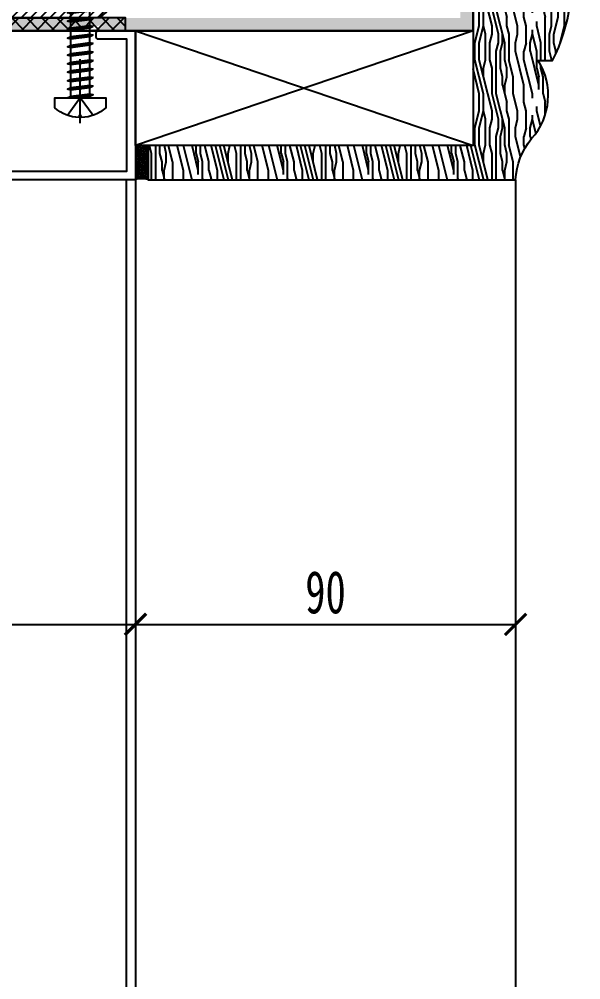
# Model space of a CAD drawing. Header units: millimetres. Extents: x 51249 to 2766742, y -599687 to -1280.
# Drawn here: x 87284.5 to 87416.4, y -118862.5 to -118636.8 of the extents above; entities that cross this region are included whole.
import ezdxf

# ---------------------------------------------------------------- set-up
doc = ezdxf.new("R2010")
doc.units = ezdxf.units.MM
doc.header["$LTSCALE"] = 10
doc.header["$PDMODE"] = 3
for name, pattern in [('CENTER', [50.800000000000004, 31.75, -6.35, 6.35, -6.35]), ('DASHDOT', [1, 0.5, -0.25, 0, -0.25]), ('DASHED', [19.049999999999997, 12.7, -6.35])]:
    doc.linetypes.add(name, pattern=pattern)
for name, color, linetype in [('0BZ', 8, 'Continuous'), ('0ZX', 1, 'CENTER'), ('2-NORM', 3, 'Continuous'), ('2PJ', 4, 'Continuous'), ('2TC', 8, 'Continuous'), ('2ZC', 3, 'Continuous'), ('95', 95, 'Continuous'), ('A-土建墙（含管井、立管）', 6, 'Continuous'), ('E-立面填充', 250, 'Continuous'), ('MISC13', 7, 'Continuous'), ('P-完成面', 3, 'Continuous'), ('填充层', 8, 'Continuous'), ('尺寸标注', 1, 'Continuous'), ('标注层', 6, 'Continuous'), ('钢材', 46, 'Continuous')]:
    doc.layers.add(name, color=color, linetype=linetype)
doc.styles.add('DIM', font='SimSun.ttf', dxfattribs={"width": 0.7})
doc.dimstyles.new('5', dxfattribs={"dimscale": 5, "dimtxt": 2, "dimasz": 1, "dimexe": 1, "dimexo": 1, "dimgap": 0.5, "dimtad": 1, "dimdec": 0, "dimrnd": 5, "dimzin": 0, "dimdsep": 46, "dimtxsty": 'DIM', "dimblk": 'ARCHTICK', "dimcen": 0, "dimclrd": 5, "dimclre": 5, "dimclrt": 35, "dimadec": 0, "dimazin": 0, "dimtfac": 0.5, "dimtdec": 0, "dimtix": 1, "dimtmove": 2, "dimatfit": 2, "dimldrblk": 'A', "dimfxl": 0, "dimtolj": 1, "dimtzin": 0, "dimlwd": -1, "dimlwe": -1, "dimarcsym": 0})

# ---------------------------------------------------------------- blocks, each defined once
blk = doc.blocks.new('射钉')
at = {"layer": '95', "linetype": 'ByBlock', "lineweight": 25}
for p, q in [((44750.32140571566, 34477.17257981701), (44750.32140571566, 34477.27257981687)), ((44750.72140571562, 34477.67257981701), (44750.92140571564, 34477.67257981701)), ((44751.32140571566, 34476.49961277843), (44751.32140571566, 34477.27257981687)), ((44751.32140571566, 34470.07257981692), (44751.32862316095, 34476.42396976985)), ((44751.79279639199, 34475.244103126), (44751.35001503926, 34476.35105650779)), ((44721.82140571566, 34473.67257981701), (44726.82140571566, 34475.17257981701)), ((44721.82140571566, 34473.67257981701), (44726.82140571566, 34472.17257981701)), ((44726.82140571566, 34475.17257981701), (44748.32140571566, 34475.17257981701)), ((44751.82140571566, 34472.24961277843), (44751.82140571566, 34475.09554685559)), ((44726.82140571566, 34472.17257981701), (44748.32140571566, 34472.17257981701)), ((44751.79279639199, 34472.10105650779), (44751.35001503926, 34470.994103126)), ((44750.32140571566, 34470.07257981692), (44750.32140571566, 34470.17257981701)), ((44750.72140571562, 34469.67257981701), (44750.92140571564, 34469.67257981701))]:
    blk.add_line(p, q, dxfattribs=at)
at = {"layer": '95', "linetype": 'ByBlock', "lineweight": -2}
for p, q in [((44750.32140571566, 34470.17257981701), (44750.32140571566, 34477.17257981701)), ((44740.39767930657, 34475.17257981701), (44740.39767930657, 34472.17257981701)), ((44740.74278752477, 34475.17257981701), (44740.74278752477, 34472.17257981701)), ((44741.08789574291, 34475.17257981701), (44741.08789574291, 34472.17257981701)), ((44741.43300396105, 34475.17257981701), (44741.43300396105, 34472.17257981701)), ((44741.77811217925, 34475.17257981701), (44741.77811217925, 34472.17257981701)), ((44742.12322039745, 34475.17257981701), (44742.12322039745, 34472.17257981701)), ((44742.46832861559, 34475.17257981701), (44742.46832861559, 34472.17257981701)), ((44742.81343683373, 34475.17257981701), (44742.81343683373, 34472.17257981701)), ((44743.15854505188, 34475.17257981701), (44743.15854505188, 34472.17257981701)), ((44743.50365327008, 34475.17257981701), (44743.50365327008, 34472.17257981701)), ((44743.84876148828, 34475.17257981701), (44743.84876148828, 34472.17257981701)), ((44744.19386970642, 34475.17257981701), (44744.19386970642, 34472.17257981701)), ((44744.53897792456, 34475.17257981701), (44744.53897792456, 34472.17257981701)), ((44744.88408614276, 34475.17257981701), (44744.88408614276, 34472.17257981701)), ((44745.2291943609, 34475.17257981701), (44745.2291943609, 34472.17257981701)), ((44745.5743025791, 34475.17257981701), (44745.5743025791, 34472.17257981701)), ((44745.91941079724, 34475.17257981701), (44745.91941079724, 34472.17257981701))]:
    blk.add_line(p, q, dxfattribs=at)
at = {"layer": '95', "linetype": 'ByBlock', "lineweight": 25}
for centre, radius, start, end in [((44748.32140571566, 34477.17257981701), 2, 270, 0), ((44750.72140571562, 34477.27257981687), 0.4, 90, 180), ((44750.92140571564, 34477.27257981687), 0.4, 0, 90), ((44751.72140571562, 34476.49961277843), 0.4, 180, 201.8014094863518), ((44751.42140571564, 34475.09554685559), 0.4, 0, 21.80140948635181), ((44748.32140571566, 34470.17257981701), 2, 0, 90), ((44751.72140571562, 34470.84554685559), 0.4, 158.1985905136482, 180), ((44751.42140571564, 34472.24961277843), 0.4, 338.1985905136482, 0), ((44750.72140571562, 34470.07257981692), 0.4, 180, 270), ((44750.92140571564, 34470.07257981692), 0.4, 270, 0)]:
    blk.add_arc(centre, radius, start, end, dxfattribs=at)
at = {"layer": '尺寸标注'}
blk.add_line((44718.82667626132, 34473.67257981701), (44758.75745416025, 34473.67257981701), dxfattribs=at)
blk = doc.blocks.new('A$C29C00FBA')
at = {"layer": '填充层'}
h = blk.add_hatch(dxfattribs=at)
h.set_pattern_fill('ANSI31', color=256, scale=0.5, angle=-90.00000000000004, style=0)
h.set_pattern_definition([(224.9999999999999, (7435.32242390234, 5073.844621586089), (-1.122532015133644, 1.122532015133645), [])])
h.paths.add_polyline_path([(-2.5, -33.60118605569005), (-2.5, 1.39881394430995), (-17.5, 1.39881394430995), (-17.5, -33.60118605569005)], flags=16)
edge = h.paths.add_edge_path()
edge.add_arc((-4, -32.10118605569005), 4, 270, 360)
edge.add_line((0, -32.10118605569005), (0, -0.1011860556900501))
edge.add_arc((-4, -0.1011860556900501), 4, 0, 90)
edge.add_line((-4, 3.89881394430995), (-16, 3.89881394430995))
edge.add_arc((-16, -0.1011860556900501), 4, 90, 180)
edge.add_line((-20, -0.1011860556900501), (-20, -32.10118605569005))
edge.add_arc((-16, -32.10118605569005), 4, 180, 270)
edge.add_line((-16, -36.10118605569005), (-4, -36.10118605569005))
at = {"layer": '钢材'}
for points in [[(-16, 3.89881394430995), (-4, 3.89881394430995, -0.414213562373095), (0, -0.1011860556900501), (0, -32.10118605569005, -0.414213562373095), (-4, -36.10118605569005), (-16, -36.10118605569005, -0.414213562373095), (-20, -32.10118605569005), (-20, -0.1011860556900501, -0.414213562373095)], [(-16.5, 1.39881394430995), (-3.5, 1.39881394430995, -0.414213562373095), (-2.5, 0.3988139443099499), (-2.5, -32.60118605569005, -0.414213562373095), (-3.5, -33.60118605569005), (-16.5, -33.60118605569005, -0.414213562373095), (-17.5, -32.60118605569005), (-17.5, 0.3988139443099499, -0.414213562373095)]]:
    blk.add_lwpolyline(points, format="xyb", close=True, dxfattribs=at)
blk = doc.blocks.new('A$C7BBD0F2D')
at = {"layer": '0ZX', "linetype": 'DASHDOT', "ltscale": 3}
blk.add_line((9.190250649582595, 0), (-3.600000000093132, 0), dxfattribs=at)
at = {"layer": '2PJ'}
for p, q in [((0, -4.799999999988358), (0, 4.799999999988358)), ((4.047728835605085, 2.5), (0, 2.5)), ((0, -2.5), (4.047728835605085, -2.5))]:
    blk.add_line(p, q, dxfattribs=at)
blk.add_lwpolyline([(7.399999999906868, 2.099999999976717, 0.9999999999999999), (4, 2.099999999976717), (4, -2.099999999976717, 0.9999999999999999), (7.399999999906868, -2.099999999976717)], format="xyb", close=True, dxfattribs=at)
blk.add_arc((6.399999999906868, 0), 7.999999999991815, 143.130102356824, 216.869897643176, dxfattribs=at)
blk = doc.blocks.new('A$C3F1F3C85')
at = {"layer": '标注层'}
h = blk.add_hatch(dxfattribs=at)
h.set_pattern_fill('ANSI37', color=250, scale=20, style=0)
h.set_pattern_definition([(45.00000000000001, (-1872661.994429195, -418727.4913081285), (-1.767766952966369, 1.767766952966369), []), (135, (-1872661.994429195, -418727.4913081285), (-1.767766952966369, -1.767766952966369), [])])
h.paths.add_polyline_path([(2.500327334739268, 47.4979758598347), (5.500327334739268, 47.4979758598347), (5.500327334739268, -46.90202414015948), (2.500327334739268, -46.90202414015948)])
at = {"layer": '0ZX', "color": 250, "linetype": 'DASHDOT', "ltscale": 3}
blk.add_line((27.17941468201752, -36.2520241401653), (-5.320757049936219, -36.2520241401653), dxfattribs=at)
at = {"layer": '2PJ', "color": 250}
for p, q in [((-7.477592364943121, -39.2520241401653), (-6.74121459631715, -33.25202414015075)), ((-5.477592364943121, -39.2520241401653), (-4.74121459631715, -33.25202414015075)), ((-3.477592364943121, -39.2520241401653), (-2.74121459631715, -33.2520241401653)), ((-3.477592364943121, -39.2520241401653), (-2.74121459631715, -33.2520241401653)), ((-1.477592364943121, -39.2520241401653), (-0.7412145963171497, -33.2520241401653)), ((0.5224076350568794, -39.2520241401653), (1.258785403697402, -33.2520241401653)), ((2.522407635056879, -39.2520241401653), (3.258785403697402, -33.2520241401653)), ((4.522407635056879, -39.2520241401653), (5.258785403697402, -33.2520241401653)), ((6.522407635056879, -39.25202414015075), (7.258785403697402, -33.25202414015075)), ((8.52240763505688, -39.2520241401653), (9.25878540368285, -33.2520241401653)), ((10.52240763505688, -39.2520241401653), (11.25878540368285, -33.2520241401653)), ((12.52240763505688, -39.2520241401653), (13.25878540368285, -33.2520241401653)), ((14.52240763505688, -39.25202414015075), (15.25878540368285, -33.25202414015075)), ((16.52240763505688, -39.25202414015075), (17.25878540368285, -33.25202414015075)), ((18.52240763505688, -39.25202414015075), (19.25878540368285, -33.25202414015075)), ((20.52240763505688, -39.25202414015075), (21.25878540368285, -33.25202414015075)), ((-7.147389338802896, -34.00202414022351), (-7.699672665257822, -34.00202414022351)), ((-7.699672665257822, -34.00202414022351), (-7.699672665257822, -38.5020241401071)), ((-5.147389338802896, -34.00202414023806), (-6.519134296118864, -34.00202414022351)), ((-3.147389338802896, -34.00202414023806), (-4.519134296118864, -34.00202414022351)), ((-3.147389338802896, -34.00202414022351), (-3.699672665257822, -34.00202414022351)), ((-1.147389338802896, -34.00202414025262), (-2.519134296118864, -34.00202414022351)), ((0.8526106611971045, -34.00202414025262), (-0.5191342961188639, -34.00202414022351)), ((2.852610661197104, -34.00202414025262), (1.480865703881136, -34.00202414022351)), ((4.852610661197104, -34.00202414023806), (3.480865703881136, -34.00202414022351)), ((6.852610661197104, -34.00202414023806), (5.480865703881136, -34.00202414022351)), ((8.852610661197104, -34.00202414025262), (7.480865703881136, -34.00202414022351)), ((10.8526106611971, -34.00202414025262), (9.480865703881136, -34.00202414022351)), ((12.8526106611971, -34.00202414023806), (11.48086570388114, -34.00202414022351)), ((14.8526106611971, -34.00202414023806), (13.48086570388114, -34.00202414022351)), ((16.8526106611971, -34.00202414023806), (15.48086570388114, -34.00202414022351)), ((18.8526106611971, -34.00202414023806), (17.48086570388114, -34.00202414020896)), ((20.8526106611971, -34.00202414023806), (19.48086570388114, -34.00202414020896)), ((-5.699672665257822, -38.5020241401071), (-7.07141762257379, -38.50202414007799)), ((-3.699672665257822, -38.5020241401071), (-5.07141762257379, -38.50202414007799)), ((-1.699672665257822, -38.5020241401071), (-3.07141762257379, -38.50202414007799)), ((0.3003273347421782, -38.5020241401071), (-1.07141762257379, -38.50202414007799)), ((2.300327334742178, -38.5020241401071), (0.9285823774262099, -38.50202414007799)), ((4.300327334742178, -38.5020241401071), (2.92858237742621, -38.50202414007799)), ((6.300327334742178, -38.5020241401071), (4.92858237742621, -38.50202414007799)), ((8.300327334742178, -38.5020241401071), (6.92858237742621, -38.50202414007799)), ((10.30032733474218, -38.5020241401071), (8.92858237742621, -38.50202414007799)), ((12.30032733474218, -38.5020241401071), (10.92858237742621, -38.50202414007799)), ((14.30032733474218, -38.5020241401071), (12.92858237742621, -38.50202414007799)), ((16.30032733474218, -38.50202414009254), (14.92858237742621, -38.50202414007799)), ((18.30032733474218, -38.50202414009254), (16.92858237742621, -38.50202414007799)), ((20.30032733474218, -38.50202414009254), (18.92858237742621, -38.50202414007799)), ((21.30032733474218, -38.50202414007799), (20.92858237742621, -38.50202414006344))]:
    blk.add_line(p, q, dxfattribs=at)
for points in [[(2.500327334739268, 47.4979758598347), (5.500327334739268, 47.4979758598347), (5.500327334739268, -46.90202414015948), (2.500327334739268, -46.90202414015948)], [(-7.477592364943121, -39.2520241401653), (-7.07141762257379, -38.50202414007799), (-6.519134296118864, -34.00202414022351), (-6.74121459631715, -33.25202414015075), (-7.147389338802896, -34.00202414022351), (-7.699672665257822, -38.5020241401071)], [(-5.477592364943121, -39.2520241401653), (-5.07141762257379, -38.50202414007799), (-4.519134296118864, -34.00202414022351), (-4.74121459631715, -33.25202414015075), (-5.147389338802896, -34.00202414022351), (-5.699672665257822, -38.5020241401071)], [(-3.477592364943121, -39.2520241401653), (-3.07141762257379, -38.50202414007799), (-2.519134296118864, -34.00202414022351), (-2.741214596302598, -33.2520241401653), (-3.147389338802896, -34.00202414022351), (-3.699672665257822, -38.5020241401071)], [(-3.477592364943121, -39.2520241401653), (-3.07141762257379, -38.50202414007799), (-2.519134296118864, -34.00202414022351), (-2.74121459631715, -33.2520241401653), (-3.147389338802896, -34.00202414022351), (-3.699672665257822, -38.5020241401071)], [(-1.477592364943121, -39.2520241401653), (-1.07141762257379, -38.50202414007799), (-0.5191342961188639, -34.00202414022351), (-0.7412145963025978, -33.2520241401653), (-1.147389338802896, -34.00202414022351), (-1.699672665257822, -38.5020241401071)], [(0.5224076350568794, -39.2520241401653), (0.9285823774262099, -38.50202414007799), (1.480865703881136, -34.00202414022351), (1.258785403697402, -33.2520241401653), (0.8526106611971045, -34.00202414022351), (0.3003273347421782, -38.5020241401071)], [(2.522407635056879, -39.2520241401653), (2.92858237742621, -38.50202414007799), (3.480865703881136, -34.00202414022351), (3.258785403697402, -33.2520241401653), (2.852610661197104, -34.00202414022351), (2.300327334742178, -38.5020241401071)], [(4.522407635056879, -39.2520241401653), (4.92858237742621, -38.50202414007799), (5.480865703881136, -34.00202414022351), (5.258785403697402, -33.2520241401653), (4.852610661197104, -34.00202414022351), (4.300327334742178, -38.5020241401071)], [(6.522407635056879, -39.25202414015075), (6.92858237742621, -38.50202414007799), (7.480865703881136, -34.00202414022351), (7.258785403697402, -33.25202414015075), (6.852610661197104, -34.00202414022351), (6.300327334742178, -38.5020241401071)], [(8.52240763505688, -39.2520241401653), (8.92858237742621, -38.50202414007799), (9.480865703881136, -34.00202414022351), (9.25878540368285, -33.2520241401653), (8.852610661197104, -34.00202414022351), (8.300327334742178, -38.5020241401071)], [(10.52240763505688, -39.2520241401653), (10.92858237742621, -38.50202414007799), (11.48086570388114, -34.00202414022351), (11.25878540368285, -33.2520241401653), (10.8526106611971, -34.00202414022351), (10.30032733474218, -38.5020241401071)], [(12.52240763505688, -39.2520241401653), (12.92858237742621, -38.50202414007799), (13.48086570388114, -34.00202414022351), (13.25878540368285, -33.2520241401653), (12.8526106611971, -34.00202414022351), (12.30032733474218, -38.5020241401071)], [(14.52240763505688, -39.25202414015075), (14.92858237742621, -38.50202414007799), (15.48086570388114, -34.00202414022351), (15.25878540368285, -33.25202414015075), (14.8526106611971, -34.00202414022351), (14.30032733474218, -38.5020241401071)], [(16.52240763505688, -39.25202414015075), (16.92858237742621, -38.50202414007799), (17.48086570388114, -34.00202414022351), (17.25878540368285, -33.25202414015075), (16.8526106611971, -34.00202414022351), (16.30032733474218, -38.50202414009254)], [(18.52240763505688, -39.25202414015075), (18.92858237742621, -38.50202414007799), (19.48086570388114, -34.00202414020896), (19.25878540368285, -33.25202414015075), (18.8526106611971, -34.00202414020896), (18.30032733474218, -38.50202414009254)]]:
    blk.add_lwpolyline(points, close=True, dxfattribs=at)
blk.add_lwpolyline([(25.38444677047664, -36.5020241401653), (25.38444677047664, -36.0020241401653), (25.89684518681315, -36.0020241401653, 0.1779065114330458), (23.60032733474509, -30.2520241401653), (21.30032733474218, -30.2520241401653), (21.30032733474218, -42.2520241401653), (23.60032733474509, -42.2520241401653, 0.1779065114329741), (25.89684518681315, -36.5020241401653)], format="xyb", close=True, dxfattribs=at)
blk.add_lwpolyline([(21.30032733474218, -33.39231775587541), (21.25878540368285, -33.25202414015075), (20.8526106611971, -34.00202414020896), (20.30032733474218, -38.50202414009254), (20.52240763505688, -39.25202414015075), (20.92858237742621, -38.50202414007799), (21.30032733474218, -35.47304928650556)], dxfattribs=at)
at = {"layer": '2PJ', "color": 250, "linetype": 'DASHED'}
blk.add_lwpolyline([(25.38444677047664, -39.25119816837832), (21.30032733474218, -36.2520241401653), (25.38444677047664, -33.25285011193773)], dxfattribs=at)
at = {"layer": '钢材', "color": 250}
blk.add_lwpolyline([(-25.99967266526073, -43.33526621293277), (-25.99967266526073, -63.33526621293277), (-27.49967266526073, -63.33526621293277), (-27.49967266526073, -41.83526621293277), (-25.99967266526073, -41.83526621293277), (-18.99967266526073, -41.83526621293277), (-18.99967266526073, -4.835266212932765), (-25.99967266526073, -4.835266212932765), (-27.49967266526073, -4.835266212932765), (-27.49967266526073, 16.66473378706723), (-25.99967266526073, 16.66473378706723), (-25.99967266526073, -3.335266212932765), (-18.99967266526073, -3.335266212932765), (-17.49967266526073, -3.335266212932765), (-17.49967266526073, -43.33526621293277)], close=True, dxfattribs=at)
at = {"color": 250}
blk.add_blockref('A$C29C00FBA', (2.500327334739268, -7.234080157242715), dxfattribs=at)
at = {"layer": 'MISC13', "color": 250, "linetype": 'ByBlock', "extrusion": (0, 0, -1), "zscale": -1, "rotation": 180}
blk.add_blockref('射钉', (44776.32107838104, 34481.59066755301), dxfattribs=at)
at = {"layer": 'MISC13', "color": 250, "linetype": 'ByBlock', "extrusion": (0, 0, -1), "xscale": -1, "zscale": -1}
blk.add_blockref('射钉', (44776.32107838102, -34525.75449208077), dxfattribs=at)
at = {"layer": '标注层', "color": 250}
blk.add_blockref('A$C7BBD0F2D', (-18.99967266526073, -23.33526621293277), dxfattribs=at)
blk = doc.blocks.new('_ArchTick')
at = {"color": 0, "linetype": 'ByBlock', "const_width": 0.15}
blk.add_lwpolyline([(-0.5, -0.5), (0.5, 0.5)], dxfattribs=at)
blk = doc.blocks.new('*D1035')
at = {"color": 5, "ltscale": 0.15}
for p, q in [((87217.38313456297, -118758.9741971176), (87217.38313456297, -118783.9741971176)), ((87311.78118818752, -118771.9452089209), (87311.78118818752, -118783.9741971176)), ((87217.38313456297, -118778.9741971176), (87311.78118818752, -118778.9741971176))]:
    blk.add_line(p, q, dxfattribs=at)
at = {"layer": 'Defpoints', "color": 0, "ltscale": 0.15}
for p in [(87217.38313456297, -118717.0478725054), (87311.78118818752, -118766.9452089209), (87311.78118818752, -118778.9741971176)]:
    blk.add_point(p, dxfattribs=at)
at = {"color": 5, "ltscale": 0.15, "xscale": 5, "yscale": 5, "zscale": 5, "rotation": 180}
blk.add_blockref('_ArchTick', (87217.38313456297, -118778.9741971176), dxfattribs=at)
at = {"color": 5, "ltscale": 0.15, "xscale": 5, "yscale": 5, "zscale": 5}
blk.add_blockref('_ArchTick', (87311.78118818752, -118778.9741971176), dxfattribs=at)
at = {"color": 35, "ltscale": 0.15, "insert": (87264.58216137525, -118771.4741971176), "char_height": 10, "attachment_point": 5, "style": 'DIM'}
blk.add_mtext('\\A1;95', dxfattribs=at)
blk = doc.blocks.new('A')
for p, q in [((-1.435067392276324, 1.147654099946521), (-1.089590771724033, 1.437450103912852)), ((-1.089590771724033, 1.437450103912852), (0, 0)), ((-1.435067392276324, 1.147654099946521), (-0.3688396396728422, 0)), ((-0.3688396396728422, 3.637978807091713e-12), (-2.127066897330224, 0)), ((-1.435067392276324, -1.147654099946521), (-0.3688396396728422, 0)), ((-1.089590771724033, -1.437450103912852), (0, 0)), ((-1.435067392276324, -1.147654099946521), (-1.089590771724033, -1.437450103912852))]:
    blk.add_line(p, q)
for points in [[(-1.435067392276324, 1.147654099946521), (-1.089590771724033, 1.437450103912852), (-0.3688396396728422, 0), (0, 0)], [(-1.435067392276324, -1.147654099946521), (-1.089590771724033, -1.437450103912852), (-0.3688396396728422, 0), (0, 0)]]:
    blk.add_solid(points)
blk = doc.blocks.new('*D1036')
at = {"color": 5, "ltscale": 0.15}
for p, q in [((87401.08309378842, -118758.9741971176), (87401.08309378842, -118783.9741971176)), ((87311.78118818752, -118771.9452089209), (87311.78118818752, -118783.9741971176)), ((87311.78118818752, -118778.9741971176), (87401.08309378842, -118778.9741971176))]:
    blk.add_line(p, q, dxfattribs=at)
at = {"layer": 'Defpoints', "color": 0, "ltscale": 0.15}
for p in [(87401.08309378842, -118700.5070375069), (87311.78118818752, -118766.9452089209), (87401.08309378842, -118778.9741971176)]:
    blk.add_point(p, dxfattribs=at)
at = {"color": 5, "ltscale": 0.15, "xscale": 5, "yscale": 5, "zscale": 5, "rotation": 180}
blk.add_blockref('_ArchTick', (87311.78118818752, -118778.9741971176), dxfattribs=at)
at = {"color": 5, "ltscale": 0.15, "xscale": 5, "yscale": 5, "zscale": 5}
blk.add_blockref('_ArchTick', (87401.08309378842, -118778.9741971176), dxfattribs=at)
at = {"color": 35, "ltscale": 0.15, "insert": (87356.43214098798, -118771.4741971176), "char_height": 10, "attachment_point": 5, "style": 'DIM'}
blk.add_mtext('\\A1;90', dxfattribs=at)

msp = doc.modelspace()

# ---------------------------------------------------------------- hatches: boundary and pattern name
at = {"ltscale": 0.15}
h = msp.add_hatch(dxfattribs=at)
h.set_pattern_fill('AR-SAND', color=251, scale=0.05, angle=90, style=0)
h.set_pattern_definition([(307.5, (87191.08313456307, -118039.5078053153), (2.447066186646712, 0.08000156479920244), [0, -1.930399999999998, 0, -2.158999999999996, 0, -2.063749999999996]), (277.5, (87191.08313456307, -118039.5078053153), (3.584125502841772, -2.247616415690013), [0, -1.0414, 0, -1.7399, 0, -0.6667500000000001]), (237.5, (87191.08313456307, -118037.9457053153), (0.007185923392729053, -3.95496185120729), [0, -0.6349999999999998, 0, -2.285999999999999, 0, -2.984499999999999]), (227.5, (87191.08313456307, -118037.9457053153), (1.114646616286082, -3.817782262361486), [0, -0.3174999999999994, 0, -1.498599999999998, 0, -1.714499999999998])])
h.paths.add_polyline_path([(87298.13313456335, -118639.2662633865), (87298.88313456341, -118638.860088644), (87303.3831345633, -118638.3078053175), (87304.13313456335, -118638.5298856178), (87303.38313456326, -118638.9360603602), (87298.88313456341, -118639.4883436867)], flags=16)
h.paths.add_polyline_path([(87391.08313456412, -118124.5076092329), (87388.08313456413, -118124.5076092329), (87388.08313456333, -118636.5078053175), (87194.08313456322, -118636.5078053175), (87194.08313456322, -118604.5076092355), (87191.0831345632, -118604.5076092355), (87191.08313456322, -118639.5078053175), (87391.08313456333, -118639.5078053175)])
h.paths.add_polyline_path([(87338.08313456412, -118124.5076092329), (87335.08313456415, -118124.5076092329), (87335.08313456339, -118603.5078053175), (87194.0831345632, -118603.5078053175), (87194.0831345632, -118606.5078053175), (87338.08313456339, -118606.5078053175)])
at = {"layer": '2TC'}
h = msp.add_hatch(dxfattribs=at)
h.set_pattern_fill('ANSI36', color=256, scale=0.1, angle=90, style=0)
h.set_pattern_definition([(315, (207261.6127509029, -45247.10478095875), (0.6173926083235044, -0.1683798022700467), [0.7937500000000001, -0.15875, 0, -0.15875])])
edge = h.paths.add_edge_path()
edge.add_line((87311.783134563, -118666.5077527938), (87314.78313456364, -118666.5077527938))
edge.add_line((87314.78313456364, -118666.5077527938), (87314.78313456364, -118674.5077076342))
edge.add_arc((87313.28313456332, -118679.0034602681), 4.739387275476753, 71.54881363737864, 108.4511863626213)
edge.add_line((87311.783134563, -118674.5077076342), (87311.783134563, -118666.5077527938))
at = {"layer": 'E-立面填充', "ltscale": 0.15}
h = msp.add_hatch(dxfattribs=at)
h.set_pattern_fill('PANEL', color=256, scale=20, angle=360, style=0, pattern_type=2)
h.set_pattern_definition([(90, (72603.02605995398, 5683.6690251869), (20, -1.99159850020592e-15), [4, -6, 2, -8]), (90, (72603.52605995398, 5697.6690251869), (20, -1.99159850020592e-15), [4, -16]), (90, (72604.52605995398, 5695.6690251869), (20, -1.99159850020592e-15), [2, -18]), (90, (72605.02605995398, 5684.6690251869), (20, -1.99159850020592e-15), [1, -14, 1, -4]), (90, (72606.02605995398, 5691.6690251869), (20, -1.99159850020592e-15), [4, -6, 1, -9]), (90, (72606.52605995398, 5686.6690251869), (20, -1.99159850020592e-15), [3, -17]), (90, (72607.02605995398, 5691.6690251869), (20, -1.99159850020592e-15), [6, -14]), (90, (72607.52605995398, 5685.6690251869), (20, -1.99159850020592e-15), [4, -16]), (90, (72608.02605995398, 5693.6690251869), (20, -1.99159850020592e-15), [10, -10]), (90, (72609.02605995398, 5687.6690251869), (20, -1.99159850020592e-15), [2, -6, 4, -8]), (90, (72609.52605995398, 5701.6690251869), (20, -1.99159850020592e-15), [4, -16]), (90, (72610.02605995398, 5697.6690251869), (20, -1.99159850020592e-15), [2, -18]), (90, (72610.52605995398, 5693.6690251869), (20, -1.99159850020592e-15), [2, -18]), (90, (72611.02605995398, 5683.6690251869), (20, -1.99159850020592e-15), [4, -16]), (90, (72611.52605995398, 5693.6690251869), (20, -1.99159850020592e-15), [4, -16]), (90, (72612.52605995398, 5693.6690251869), (20, -1.99159850020592e-15), [4, -4, 4, -8]), (90, (72613.52605995398, 5689.6690251869), (20, -1.99159850020592e-15), [2, -10, 4, -4]), (90, (72614.02605995398, 5693.6690251869), (20, -1.99159850020592e-15), [6, -14]), (90, (72615.02605995398, 5693.6690251869), (20, -1.99159850020592e-15), [4, -16]), (90, (72615.52605995398, 5685.6690251869), (20, -1.99159850020592e-15), [6, -8, 2, -4]), (90, (72616.52605995398, 5685.6690251869), (20, -1.99159850020592e-15), [10, -10]), (90, (72617.02605995398, 5697.6690251869), (20, -1.99159850020592e-15), [2, -18]), (90, (72617.52605995398, 5691.6690251869), (20, -1.99159850020592e-15), [4, -16]), (90, (72618.02605995398, 5687.6690251869), (20, -1.99159850020592e-15), [2, -8, 2, -8]), (90, (72618.52605995398, 5685.6690251869), (20, -1.99159850020592e-15), [2, -6, 4, -8]), (90, (72619.02605995398, 5689.6690251869), (20, -1.99159850020592e-15), [2, -10, 2, -6]), (90, (72619.52605995398, 5693.6690251869), (20, -1.99159850020592e-15), [6, -14]), (90, (72620.52605995398, 5685.6690251869), (20, -1.99159850020592e-15), [4, -16]), (90, (72621.02605995398, 5695.6690251869), (20, -1.99159850020592e-15), [2, -18]), (90, (72621.52605995398, 5699.6690251869), (20, -1.99159850020592e-15), [2, -18]), (75.96375653, (72604.52605995398, 5697.6690251869), (-7.314162676936269e-10, 19.99999999942926), [2.06, -80.40211052]), (75.96375653, (72609.02605995398, 5699.6690251869), (-7.314162676936269e-10, 19.99999999942926), [2.06, -80.40211052]), (75.96375653, (72621.02605995398, 5697.6690251869), (-7.314162676936269e-10, 19.99999999942926), [2.06, -80.40211052]), (75.96375653, (72613.52605995398, 5691.6690251869), (-7.314162676936269e-10, 19.99999999942926), [2.06, -80.40211052]), (75.96375653, (72616.52605995398, 5695.6690251869), (-7.314162676936269e-10, 19.99999999942926), [2.06, -80.40211052]), (75.96375653, (72615.02605995398, 5697.6690251869), (-7.314162676936269e-10, 19.99999999942926), [2.06, -80.40211052]), (75.96375653, (72618.52605995398, 5687.6690251869), (-7.314162676936269e-10, 19.99999999942926), [2.06, -80.40211052]), (75.96375653, (72617.52605995398, 5695.6690251869), (-7.314162676936269e-10, 19.99999999942926), [2.06, -80.40211052]), (75.96375653, (72610.02605995398, 5699.6690251869), (-7.314162676936269e-10, 19.99999999942926), [4.119999999999999, -78.34211051999999]), (75.96375653, (72611.52605995398, 5697.6690251869), (-7.314162676936269e-10, 19.99999999942926), [4.119999999999999, -78.34211051999999]), (75.96375653, (72612.52605995398, 5697.6690251869), (-7.314162676936269e-10, 19.99999999942926), [4.119999999999999, -78.34211051999999]), (284.03624347, (72606.02605995398, 5691.6690251869), (-7.314269122287749e-10, -19.99999999942926), [2.06, -4.12, 2.06, -74.22211052]), (284.03624347, (72609.02605995398, 5687.6690251869), (-7.314269122287749e-10, -19.99999999942926), [2.06, -80.40211052000001]), (284.03624347, (72618.02605995398, 5687.6690251869), (-7.314269122287749e-10, -19.99999999942926), [4.12, -78.34211052]), (255.9637565300001, (72603.52605995398, 5697.6690251869), (7.314184881396761e-10, -19.99999999942926), [2.059999999999998, -80.40211051999995]), (104.03624347, (72603.52605995398, 5701.6690251869), (7.314152548870163e-10, 19.99999999942926), [2.059999999999997, -80.40211051999992]), (104.03624347, (72610.52605995398, 5695.6690251869), (7.314152548870163e-10, 19.99999999942926), [2.059999999999997, -80.40211051999992]), (104.03624347, (72614.02605995398, 5699.6690251869), (7.314152548870163e-10, 19.99999999942926), [2.059999999999997, -80.40211051999992]), (104.03624347, (72615.52605995398, 5691.6690251869), (7.314152548870163e-10, 19.99999999942926), [2.059999999999997, -80.40211051999992]), (104.03624347, (72618.02605995398, 5689.6690251869), (7.314152548870163e-10, 19.99999999942926), [2.059999999999997, -80.40211051999992]), (104.03624347, (72619.02605995398, 5691.6690251869), (7.314152548870163e-10, 19.99999999942926), [2.059999999999997, -80.40211051999992]), (104.03624347, (72615.52605995398, 5691.6690251869), (7.314152548870163e-10, 19.99999999942926), [2.059999999999997, -80.40211051999992]), (104.03624347, (72618.52605995398, 5697.6690251869), (7.314152548870163e-10, 19.99999999942926), [8.23999999999999, -74.22211051999992]), (104.03624347, (72605.02605995398, 5685.6690251869), (7.314152548870163e-10, 19.99999999942926), [8.23999999999999, -74.22211051999992]), (104.03624347, (72606.52605995398, 5687.6690251869), (7.314152548870163e-10, 19.99999999942926), [8.23999999999999, -74.22211051999992]), (104.03624347, (72607.52605995398, 5689.6690251869), (7.314152548870163e-10, 19.99999999942926), [2.059999999999997, -4.119999999999995, 4.119999999999995, -72.16211051999991]), (104.03624347, (72609.02605995398, 5689.6690251869), (7.314152548870163e-10, 19.99999999942926), [4.119999999999995, -4.119999999999995, 4.119999999999995, -70.10211051999993]), (104.03624347, (72611.02605995398, 5687.6690251869), (7.314152548870163e-10, 19.99999999942926), [8.23999999999999, -74.22211051999992]), (104.03624347, (72612.52605995398, 5685.6690251869), (7.314152548870163e-10, 19.99999999942926), [8.23999999999999, -74.22211051999992]), (104.03624347, (72613.52605995398, 5685.6690251869), (7.314152548870163e-10, 19.99999999942926), [8.23999999999999, -74.22211051999992]), (104.03624347, (72619.52605995398, 5699.6690251869), (7.314152548870163e-10, 19.99999999942926), [2.059999999999997, -80.40211051999992]), (104.0362324699999, (72621.52605995398, 5701.6690251869), (3.840455775942911e-06, 19.99999999942889), [4.119999999999994, -78.3421105199999]), (104.0362324699999, (72620.52605995398, 5689.6690251869), (3.840455775942911e-06, 19.99999999942889), [4.119999999999994, -78.3421105199999]), (104.0362424699998, (72603.02605995398, 5687.6690251869), (3.497972759157447e-07, 19.99999999942926), [8.239999999999993, -74.22211051999994]), (104.0362424699998, (72617.02605995398, 5699.6690251869), (3.497972759157447e-07, 19.99999999942926), [6.179999999999996, -76.28211051999995]), (104.0362424699998, (72615.52605995398, 5701.6690251869), (3.497972759157447e-07, 19.99999999942926), [12.35999999999999, -70.10211051999995])])
edge = h.paths.add_edge_path()
edge.add_line((87314.78313456365, -118666.5075804026), (87314.78313456364, -118674.5077076342))
edge.add_line((87314.78313456364, -118674.5077076342), (87401.0830937884, -118674.5077076342))
edge.add_arc((87416.92464517678, -118675.138318074), 15.85409789037508, 139.6012928444392, 177.7204095053823, ccw=False)
edge.add_arc((87393.38218391492, -118654.6503698387), 15.35689700948171, -41.68496214545942, 32.02088500006779)
edge.add_line((87406.40260395354, -118646.5077076342), (87409.73593728633, -118646.5077076342))
edge.add_arc((87375.6931459815, -118628.7300630875), 38.40515962018376, -27.5742233334665, 13.38268119129853)
edge.add_line((87413.0554474524, -118619.8410409675), (87413.0554474524, -118616.5077076343))
edge.add_line((87413.0554474524, -118616.5077076343), (87416.38878078542, -118616.5077076343))
edge.add_line((87416.38878078542, -118616.5077076343), (87416.38878078542, -118604.5075786538))
edge.add_line((87416.38878078542, -118604.5075786538), (87391.08345057645, -118604.5075786538))
edge.add_line((87391.08345057645, -118604.5075786538), (87391.08313456333, -118666.5077076342))
edge.add_line((87391.08313456333, -118666.5077076342), (87314.78313456365, -118666.5075804026))

# ---------------------------------------------------------------- linework, layer by layer
at = {"color": 2}
msp.add_lwpolyline([(87391.08336496765, -118674.5077076342), (87401.0830937884, -118674.5077076342, -0.1678769547763078), (87404.85091044773, -118664.8632341517, 0.3331687562012394), (87406.40260395354, -118646.5077076342), (87409.73593728633, -118646.5077076342, 0.1806352758183589), (87413.0554474524, -118619.8410409675), (87413.0554474524, -118616.5077076343), (87416.38878078542, -118616.5077076343), (87416.38878078542, -118604.5075786538), (87391.08345057645, -118604.5075786538), (87391.08313456333, -118666.5077076342), (87314.78313456364, -118666.5077076342), (87314.78313456364, -118674.5077076342), (87391.0830937884, -118674.5077076342), (87401.0830937884, -118674.5077076342)], format="xyb", dxfattribs=at)
at = {"layer": '2-NORM', "color": 134}
for p, q in [((87311.78313456364, -118639.5078053175), (87391.08293618841, -118666.5077076342)), ((87391.08293618841, -118639.5079375517), (87311.78313456364, -118666.5077076342)), ((87309.58118818753, -118674.5077076342), (87309.58118818753, -119004.5076092289)), ((87311.78118818752, -118674.5077076342), (87311.78118818752, -121054.5076092328)), ((87401.0830937884, -118674.5077076342), (87401.0830937884, -121059.5076092328))]:
    msp.add_line(p, q, dxfattribs=at)
msp.add_lwpolyline([(87391.08293618841, -118639.5079375517), (87391.08293618841, -118666.5077527938), (87311.78313456364, -118666.5077527938), (87311.78313456364, -118639.5079375517)], close=True, dxfattribs=at)
at = {"layer": '2PJ'}
msp.add_arc((87313.28313456333, -118679.0034602682), 4.73938727552277, 71.54881363751079, 108.4511863624892, dxfattribs=at)
at = {"layer": '2ZC'}
msp.add_lwpolyline([(87275.14164859171, -118672.506741468), (87309.78118818752, -118672.5064818372), (87309.78118818752, -118641.5077076342), (87303.08118818751, -118641.5077076342, -0.414213562373095), (87302.58118818751, -118641.0077076342), (87302.58118818751, -118640.0077076342, -0.414213562373095), (87303.08118818751, -118639.5077076342), (87311.28118818752, -118639.5077076342, -0.4142135623725622), (87311.78118818752, -118640.0077076342), (87311.78118818752, -118674.5076098608), (87281.55803218628, -118674.5076098608)], format="xyb", dxfattribs=at)
at = {"layer": 'A-土建墙（含管井、立管）', "color": 6}
msp.add_line((87191.08293622601, -118639.5079375517), (87391.08293618841, -118639.5079375517), dxfattribs=at)
at = {"layer": 'P-完成面'}
for points in [[(87391.08313456333, -118639.5078053175), (87391.08313456413, -118124.5076092329)], [(87391.08313456316, -118639.5078053175), (87191.08313456316, -118639.5078053175)]]:
    msp.add_lwpolyline(points, dxfattribs=at)

# ---------------------------------------------------------------- block references
at = {"layer": '0BZ', "xscale": -1, "rotation": 90}
msp.add_blockref('A$C3F1F3C85', (87262.57458736563, -118634.0074779828), dxfattribs=at)

# ---------------------------------------------------------------- dimensions: what is measured, and where the dimension line sits
at = {"color": 2, "ltscale": 0.15}
for base, p1, p2, picture, middle in [((87401.08309378842, -118778.9741971176), (87311.78118818752, -118766.9452089209), (87401.08309378842, -118700.5070375069), '*D1036', (87356.43214098798, -118771.4741971176)), ((87311.78118818752, -118778.9741971176), (87217.38313456297, -118717.0478725054), (87311.78118818752, -118766.9452089209), '*D1035', (87264.58216137525, -118771.4741971176))]:
    dim = msp.add_linear_dim(base=base, p1=p1, p2=p2, dimstyle='5', dxfattribs=at)
    dim.commit()
    dim.dimension.update_dxf_attribs({"geometry": picture, "text_midpoint": middle})

doc.saveas('drawing.dxf')
